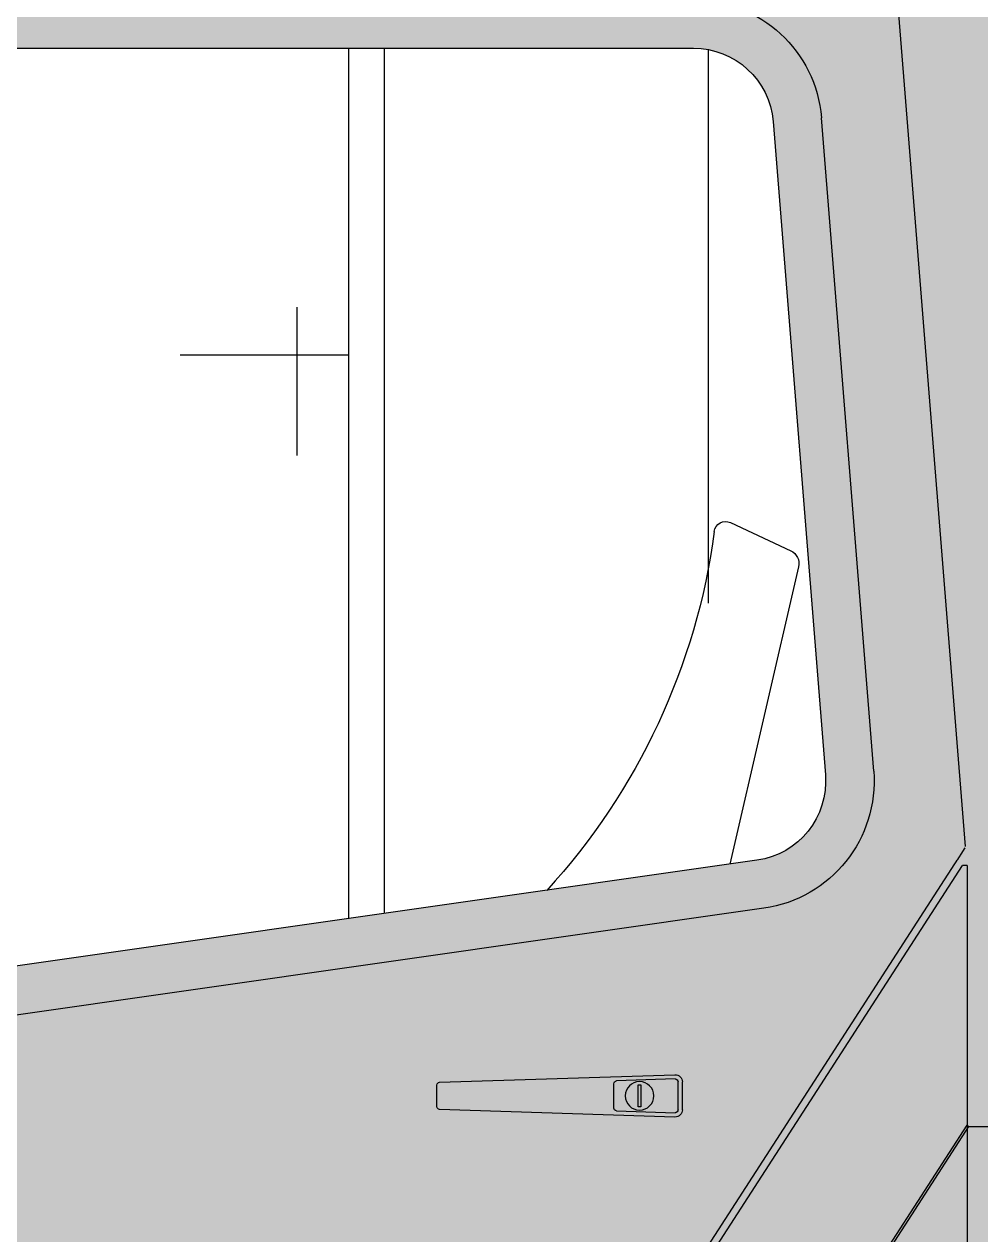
# Model space of a CAD drawing. Header units: millimetres. Extents: x 23077 to 36984, y -3880 to 22709.
# Drawn here: x 24016 to 24686, y 8077 to 8926 of the extents above; entities that cross this region are included whole.
import ezdxf

# ---------------------------------------------------------------- set-up
doc = ezdxf.new("R2010")
doc.units = ezdxf.units.MM
doc.set_wipeout_variables(frame=1)
doc.layers.add('LTM-1160-2', color=251, linetype='Continuous')
doc.layers.add('LTM-1160-2 Штрих', color=41, linetype='Continuous', lineweight=15)

# ---------------------------------------------------------------- blocks, each defined once
blk = doc.blocks.new('BLOCK-20160220.15365116')
at = {"color": 0, "linetype": 'ByBlock', "lineweight": -2, "transparency": 16777216}
blk.add_wipeout([(8535.08213897828, 2429.1399577559205), (8535.08213897828, 2429.1399577559205), (8527.853885570054, 2433.293076293672), (8520.089185692588, 2436.327129149996), (8511.960110742697, 2438.1748795068243), (8503.64680693383, 2438.7953798723174), (7678.887972058873, 2438.795379871837), (7678.887972058873, 2438.795379871837), (7658.494445080084, 2434.9499967007014), (7640.901665434089, 2423.9419533371), (7628.525739499228, 2407.283040658828), (7623.066316460608, 2387.261112318811), (7623.0663164606085, 2387.261112318811), (7586.426375965435, 1929.2618561033012), (7586.426375965435, 1929.2618561033012), (7588.705111437169, 1908.390158080649), (7598.510253860612, 1889.8246094554409), (7614.46351658394, 1876.1749273280295), (7634.322385616542, 1869.35981658462), (4949.048737613339, 1872.295379871502), (4949.048737613339, 2130.795379871415), (4579.999999998108, 2130.795379871415), (4709.285485347209, 2615.7953798719973), (4715.04873761296, 2615.7953798719973), (4715.04873761296, 2805.7953798706867), (4845.048737613979, 2805.7953798706867), (4845.048737613979, 2865.7953798719964), (4985.048737613397, 2865.7953798719964), (4985.048737613397, 2805.7953798706867), (5115.048737610777, 2805.7953798706867), (5115.048737610777, 2615.7953798719973), (6380.0487376138335, 2615.7953798719973), (6380.0487376138335, 2791.4236331926077), (6490.048737610778, 2791.4236331926077), (6490.048737610778, 2615.7953798719973), (8609.398846489654, 2615.7953798719973), (8619.564158969297, 2615.7953798719973), (8634.564158968715, 2615.7953798719973), (8634.564158968715, 2545.7953798722883), (8638.311528829945, 2564.095280780748), (8668.623361543723, 2451.3641973207996), (8555.083964138883, 2404.9218045190337)], dxfattribs=at)
blk.add_wipeout([(8555.083964138885, 2404.921804519033), (8668.623361543723, 2451.3641973207987), (8733.32812282024, 2451.3641973207987), (8918.901378157898, 1758.7953798720255), (8854.09098694251, 1758.7953798720255), (8855.53636284385, 1753.7953798710068), (8920.241124120366, 1753.7953798710068), (8920.154367551731, 1308.7953798712979), (8867.048737611185, 1308.7953798712979), (8867.048737611185, 1095.7953798715598), (8868.108192200454, 1095.7953798715598), (8868.108192200454, 1094.2953798730732), (8832.339414832866, 1040.7953798712692), (7716.020914827307, 1040.7953798712692), (7419.39171634039, 1500.092203335952), (5311.04873761069, 1500.092203335952), (5311.04873761069, 1706.201740209507), (5311.04873761069, 1870.0922033385714), (7634.322385616543, 1869.3598165846188), (8552.678309777637, 1738.063842956929), (8552.678309777637, 1738.063842956929), (8569.830610581848, 1736.7973708687095), (8586.995588806818, 1737.8785262528882), (8603.85342253198, 1741.2871647674892), (8620.090012625493, 1746.9597758561931), (8596.63611783617, 1775.6854145700336), (8596.63611783617, 1775.6854145700336), (8591.965002308638, 1782.3825445233351), (8588.357046762074, 1789.7074012903295), (8585.89474280638, 1797.492510738034), (8584.634388091219, 1805.559875603648), (8565.040656932979, 2052.8466705763994), (8535.491510458087, 1995.4022015372166), (8517.785727584851, 1990.98572638104), (8517.785727584851, 1990.98572638104), (8501.605728999924, 2099.9327965452067), (8490.389451053568, 2209.5021880767536), (8484.16003202517, 2319.467868132544), (8482.930322705215, 2429.602986358075), (8482.930322705215, 2429.602986358076), (8500.907516539883, 2428.022114621853), (8500.907516539883, 2428.022114621853), (8510.98177349996, 2415.327171537412), (8520.754074323635, 2402.3983521858036), (8530.218991528365, 2389.2428371627266), (8539.371268350806, 2375.8679329694123), (8535.08213897828, 2429.1399577559196), (8555.061779476833, 2404.94866564499), (8557.221071249498, 2377.979265698741), (8560.623422239587, 2335.484144950896), (8560.623422239587, 2335.484144950896), (8565.512565691222, 2321.4026925609214), (8569.528979466679, 2307.0479217342545), (8572.657545187312, 2292.473865962663), (8574.886486466574, 2277.735384159051), (8579.503826501099, 2222.6566688913), (8584.121166535624, 2167.5779536235495), (8584.121166535624, 2167.5779536235495), (8584.695448892428, 2149.667135376714), (8584.138462733648, 2131.7557709140237), (8582.45242778237, 2113.915241307547), (8579.644063291198, 2096.2166453355158), (8591.103325099539, 1951.6105413458718), (8602.56258690788, 1807.004437356226), (8602.56258690788, 1807.004437356226), (8603.402823383183, 1801.6261941123703), (8605.044359352782, 1796.4361211470814), (8607.449663050196, 1791.5528833024027), (8610.563740068757, 1787.088130000483), (8636.426410980523, 1755.412293324086), (8636.426410980523, 1755.412293324086), (8666.901361463364, 1781.6481324155438), (8687.558522322253, 1816.1491985587027), (8696.293869006504, 1855.4014033129642), (8692.217667248771, 1895.4067334452693), (8648.795231572243, 2057.4614695758883), (8584.908008798306, 2295.891830918923), (8557.738653205888, 2397.289246397121), (8555.168027195854, 2404.873972902921)], dxfattribs=at)
at = {"layer": 'LTM-1160-2 Штрих', "extrusion": (0, 0, -1)}
h = blk.add_hatch(color=256, dxfattribs=at)
h.dxf.hatch_style = 1
h.paths.add_polyline_path([(-4579.999999998108, 2130.795379871415), (-4709.285485347209, 2615.795379871997), (-4715.04873761296, 2615.795379871997), (-4715.04873761296, 2805.795379870688), (-4845.048737613979, 2805.795379870688), (-4845.048737613979, 2865.795379871997), (-4985.048737613397, 2865.795379871997), (-4985.048737613397, 2805.795379870688), (-5115.048737610778, 2805.795379870688), (-5115.048737610778, 2615.795379871997), (-6380.048737613834, 2615.795379871997), (-6380.048737613834, 2791.423633192608), (-6490.048737610778, 2791.423633192608), (-6490.048737610778, 2615.795379871997), (-8609.398846489654, 2615.795379871997), (-8619.564158969297, 2615.795379871997), (-8634.564158968715, 2615.795379871997), (-8634.564158968715, 2545.795379872288), (-8638.311528829945, 2564.095280780748), (-8668.623361543723, 2451.3641973208), (-8733.32812282024, 2451.3641973208), (-8918.901378157898, 1758.795379872026), (-8854.090986942509, 1758.795379872026), (-8855.53636284385, 1753.795379871008), (-8920.241124120366, 1753.795379871008), (-8920.154367551731, 1308.795379871299), (-8867.048737611185, 1308.795379871299), (-8867.048737611185, 1095.795379871561), (-8868.108192200452, 1095.795379871561), (-8868.108192200452, 1094.295379873074), (-8832.339414832866, 1040.79537987127), (-7716.020914827306, 1040.79537987127), (-7419.391716340389, 1500.092203335953), (-5311.04873761069, 1500.092203335953), (-5311.04873761069, 1706.201740209508), (-5311.04873761069, 1870.092203338572), (-4949.048737613339, 1872.295379871503), (-4949.048737613339, 2130.795379871415)])
edge = h.paths.add_edge_path(flags=16)
edge.add_arc((-8570.51101303548, 1862.79553380263), 126.0000000870039, 165.0000000295622, 238.4570160143202, ccw=False)
edge.add_line((-8692.21766724877, 1895.40673344527), (-8557.738653205888, 2397.289246397122))
edge.add_line((-8557.738653205888, 2397.289246397122), (-8555.057939304388, 2404.996629124435))
edge.add_line((-8555.057939304388, 2404.996629124435), (-8560.623422239587, 2335.484144950897))
edge.add_arc((-8333.659430062551, 2248.791736039333), 242.957254486931, 159.094869402094, 173.1580691992947)
edge.add_line((-8574.886486466574, 2277.735384159052), (-8584.121166535624, 2167.57795362355))
edge.add_arc((-8300.83080384219, 2149.530075634924), 283.8646781388452, 176.3547237189649, 190.8251712565061)
edge.add_line((-8579.644063291198, 2096.216645335517), (-8602.56258690788, 1807.004437356227))
edge.add_arc((-8638.449453630601, 1809.856243205664), 35.99999999690651, 320.76906704205277, 355.45644951807935, ccw=False)
edge.add_line((-8610.563740068756, 1787.088130000484), (-8636.426410980523, 1755.412293324091))
edge = h.paths.add_edge_path(flags=16)
edge.add_line((-8620.090012625493, 1746.959775856194), (-8596.63611783617, 1775.685414570034))
edge.add_ellipse((-8638.464688214139, 1809.837584398505), major_axis=(-54.00000003571687, 0), ratio=1, start_angle=140.7690670486615, end_angle=175.4564494994494)
edge.add_line((-8584.634388091217, 1805.559875603649), (-8565.040656932979, 2052.8466705764))
edge.add_line((-8565.040656932979, 2052.8466705764), (-8535.491510458087, 1995.402201537217))
edge.add_line((-8535.491510458087, 1995.402201537217), (-8517.785727584851, 1990.985726381041))
edge.add_ellipse((-10907.76866771201, 2401.602999040413), major_axis=(-2424.999999733011, 0), ratio=1, start_angle=170.2513251059512, end_angle=180.6615739170751)
edge.add_line((-8482.930322705215, 2429.602986358077), (-8500.907516539883, 2428.022114621854))
edge.add_ellipse((-7967.303156212758, 1994.227845444701), major_axis=(-687.6853069035722, 0), ratio=1, start_angle=320.8905749300574, end_angle=326.2918149646147)
edge.add_line((-8539.371268350806, 2375.867932969413), (-8535.08213897828, 2429.13995775592))
edge.add_ellipse((-8503.64680693303, 2382.795379872077), major_axis=(-56.00000000023869, 0), ratio=1, start_angle=270.0000000008189, end_angle=304.14887946934806, ccw=False)
edge.add_line((-8503.64680693383, 2438.795379872317), (-7678.887972058874, 2438.795379871837))
edge.add_ellipse((-7678.887972083561, 2382.795379844909), major_axis=(-56.00000002692832, 0), ratio=1, start_angle=184.573921284445, end_angle=269.9999999747414, ccw=False)
edge.add_line((-7623.066316460609, 2387.261112318811), (-7586.426375965435, 1929.261856103298))
edge.add_ellipse((-7642.248031555289, 1924.79612360445), major_axis=(-55.99999999592482, 0), ratio=1, start_angle=98.13635522723092, end_angle=184.573921312587, ccw=False)
edge.add_line((-7634.322385616542, 1869.35981658462), (-8552.678309777635, 1738.06384295693))
edge.add_ellipse((-8570.511013134826, 1862.795533761528), major_axis=(-126.0000000000011, 0), ratio=1, start_angle=66.82853382293092, end_angle=98.13635522434242, ccw=False)
at = {"color": 0, "linetype": 'ByBlock', "lineweight": -2, "transparency": 16777216}
for p, q in [((7488.107426201168, 1879.028987244965), (7538.289500727842, 2506.304918821115)), ((7668.548737612582, 2437.83264207741), (7668.548737612582, 2049.732078765373)), ((7668.548737612582, 2437.83264207741), (7668.548737612582, 2049.732078765373)), ((7895.511013135547, 2438.795379872317), (7895.511013135547, 2192.900795347668)), ((7920.511013133364, 2438.795379872317), (7920.511013133364, 2195.337360168196)), ((7552.534656490025, 1931.973193612066), (7589.174596992962, 2389.97244987695)), ((7956.719676647481, 2257.125445015845), (7956.719676647481, 2153.290570306126)), ((7956.719676647481, 2257.125445015845), (7956.719676647481, 2153.290570306126)), ((8038.545907096704, 2223.795379872172), (7920.181952169514, 2223.795379872172)), ((7895.511013135547, 2192.900795347668), (7895.511013135547, 1832.01806895886)), ((7920.511013133364, 2195.337360168196), (7920.511013133364, 1855.113539390004)), ((7652.934502475546, 2106.131963071675), (7610.689060074947, 2086.432589770993)), ((7605.171543073084, 2075.1200010709), (7653.301210586505, 1866.647505816218)), ((7970.530791630154, 1131.481591724878), (7488.342590051616, 1878.09558126537)), ((7487.048737613804, 1865.795379871997), (7490.334368190815, 1865.795379871997)), ((7487.048737613804, 1865.795379871997), (7490.334368190815, 1865.795379871997)), ((7487.048737613804, 1865.795379871997), (7487.048737613804, 1683.62442641228)), ((7487.048737613804, 1865.795379871997), (7487.048737613804, 1683.62442641228)), ((7968.261463869567, 1125.779231722845), (7490.334368190815, 1865.795379871997)), ((7920.511013133364, 1855.113539390004), (7920.511013133364, 1828.443856331432)), ((7629.510386293987, 1835.70205875003), (8547.86631044044, 1704.406085122173)), ((7691.69873042847, 1716.065242177137), (7732.698730425909, 1714.754195665591)), ((7856.698730425705, 1713.790612760931), (7691.794611651858, 1719.063709584589)), ((7686.63480961186, 1704.228703252738), (7686.63480961186, 1714.066263906716)), ((7689.634809608833, 1704.228703252738), (7689.634809608833, 1714.066263906716)), ((7717.6348096109, 1712.056076743465), (7715.634809610492, 1712.056076743465)), ((7715.634809610492, 1712.056076743465), (7715.634809610492, 1696.483647821879)), ((7717.6348096109, 1696.483647821879), (7717.6348096109, 1712.056076743465)), ((7734.634809610725, 1704.228703252738), (7734.634809610725, 1712.75521739517)), ((7858.634809610521, 1704.228703252738), (7858.634809610521, 1711.79163449051)), ((7686.63480961186, 1694.391142602399), (7686.63480961186, 1704.228703252738)), ((7689.634809608833, 1694.391142602399), (7689.634809608833, 1704.228703252738)), ((7734.634809610725, 1695.702189113945), (7734.634809610725, 1704.228703252738)), ((7858.634809610521, 1696.665772014967), (7858.634809610521, 1704.228703252738)), ((7732.698730425909, 1693.703210843523), (7691.69873042847, 1692.392164331977)), ((7732.698730425909, 1693.703210843523), (7691.69873042847, 1692.392164331977)), ((7691.794611651858, 1689.393696924526), (7856.698730425705, 1694.666793744545)), ((7715.634809610492, 1696.483647821879), (7717.6348096109, 1696.483647821879)), ((7485.781240084179, 1682.810638263618), (7465.969423981733, 1682.810638263618)), ((7487.041299151315, 1683.62442641228), (7485.781240084179, 1682.810638263618)), ((7865.180891709315, 1095.353113170859), (7485.781240084179, 1682.810638263618)), ((7866.680891707801, 1095.795379871561), (7487.041299151315, 1683.62442641228)), ((7487.048737613804, 1683.62442641228), (7487.048737613804, 1398.42895064794))]:
    blk.add_line(p, q, dxfattribs=at)
blk.add_lwpolyline([(8620.090012625493, 1746.959775856194), (8596.63611783617, 1775.685414570034, -0.1525186478883754), (8584.634388091217, 1805.559875603649), (8565.040656932979, 2052.8466705764), (8535.491510458087, 1995.402201537217), (8517.785727584851, 1990.985726381041, -0.04545454545946295), (8482.930322705215, 2429.602986358077), (8500.907516539883, 2428.022114621854, -0.02357171980514946), (8539.371268350806, 2375.867932969413), (8535.08213897828, 2429.13995775592, 0.1501151845662849), (8503.64680693383, 2438.795379872317), (7678.887972058874, 2438.795379871837, 0.3910205501721457), (7623.066316460609, 2387.261112318811), (7586.426375965435, 1929.261856103301, 0.3961176289056906), (7634.322385616542, 1869.35981658462), (8552.678309777635, 1738.06384295693, 0.1374622790386981)], format="xyb", close=True, dxfattribs=at)
blk.add_circle((7716.634809610696, 1704.228703252738), 10, dxfattribs=at)
for centre, radius, start, end in [((7678.887972058874, 2382.795379871823), 90.00000000001766, 90, 175.4260786903158), ((7656.31544862481, 2098.881500642165), 8.000000143857797, 7.558194713223653, 114.9999999177952), ((8122.935232262535, 2160.795379506453), 462.7094120736939, 187.558189878328, 222.4837267008371), ((7614.91524361918, 2077.369512280711), 10.00000004942488, 115.0000056976749, 193.0000038465758), ((7642.248031559575, 1924.796123606939), 89.99999999999778, 175.4260786903158, 261.8636447756911), ((7691.634809609241, 1714.066263906716), 5, 88.1684916295631, 180), ((7691.634809609241, 1714.066263906716), 2, 88.1684916295631, 180), ((7732.634809610317, 1712.75521739517), 2.000000000000613, 0, 88.1684916295631), ((7856.634809610114, 1711.79163449051), 1.999999999996977, 0, 88.1684916295631), ((7691.634809609241, 1694.391142602399), 5.000000000000123, 180, 271.8315083704369), ((7691.634809609241, 1694.391142602399), 2.000000000007886, 180, 271.8315083704369), ((7732.634809610317, 1695.702189113945), 2, 271.8315083704369, 0), ((7856.634809610114, 1696.665772014967), 2, 271.8315083704369, 0)]:
    blk.add_arc(centre, radius, start, end, dxfattribs=at)
blk = doc.blocks.new('*U40')
at = {"color": 0, "linetype": 'ByBlock', "lineweight": -2, "transparency": 16777216, "xscale": -1}
blk.add_blockref('BLOCK-20160220.15365116', (0, 0), dxfattribs=at)

msp = doc.modelspace()

# ---------------------------------------------------------------- block references
at = {"layer": 'LTM-1160-2'}
msp.add_blockref('*U40', (32163.46423110274, 6470.673396712955), dxfattribs=at)

doc.saveas('drawing.dxf')
